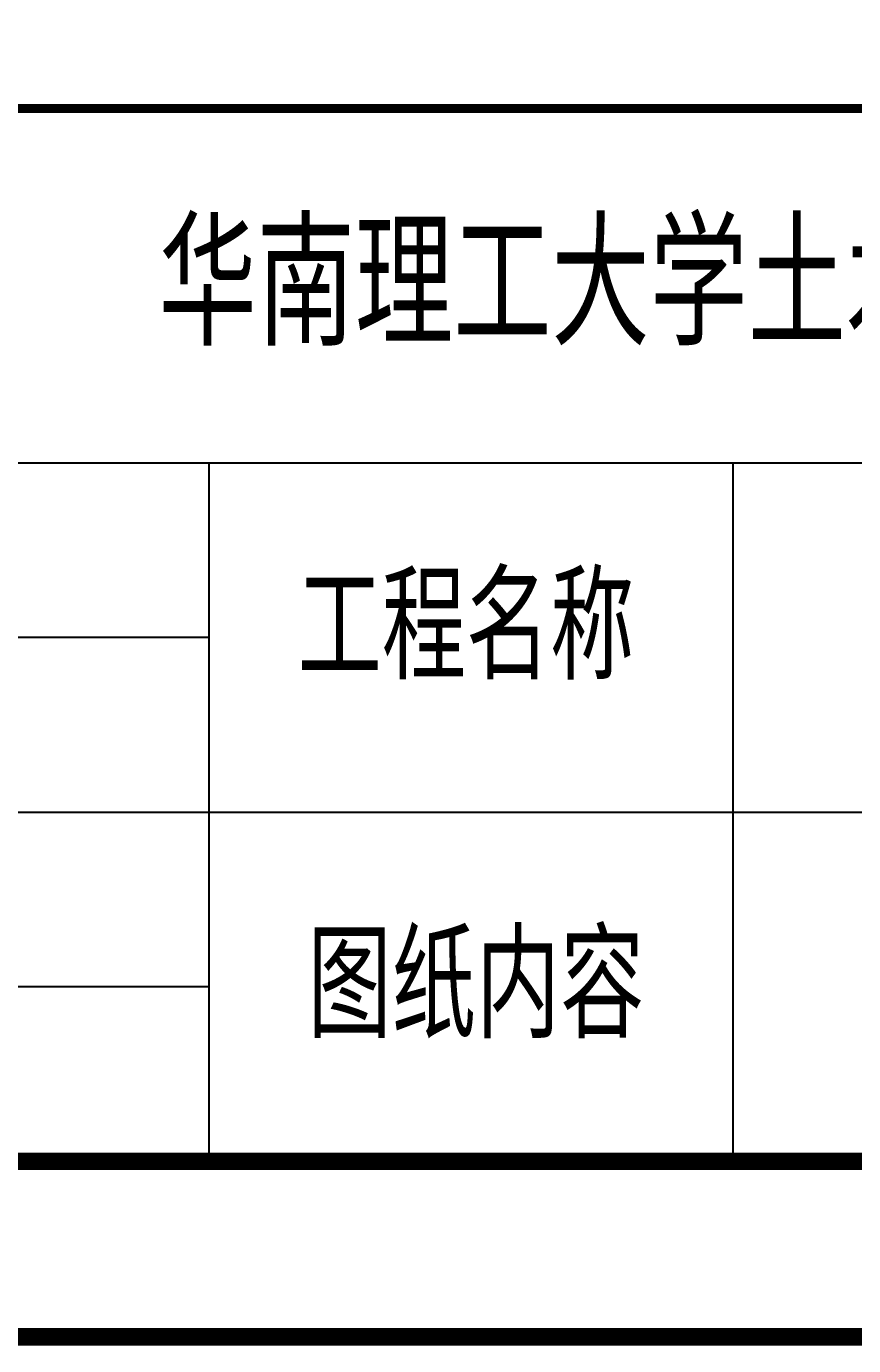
# Model space of a CAD drawing. Extents: x 31132 to 885236, y 345273 to 1212165.
# Drawn here: x 144189 to 147137, y 402430 to 407128 of the extents above; entities that cross this region are included whole.
import ezdxf

# ---------------------------------------------------------------- set-up
doc = ezdxf.new("R2010")
doc.units = 0
doc.header["$LTSCALE"] = 1000
for name, color, linetype in [('PUB_TITLE', 4, 'CONTINUOUS'), ('TEXT', 7, 'CONTINUOUS'), ('TK', 4, 'CONTINUOUS')]:
    doc.layers.add(name, color=color, linetype=linetype)
doc.styles.add('TSSD_Rein', font='tssdeng.shx', dxfattribs={"width": 0.7, "bigfont": 'hztxt.shx'})

msp = doc.modelspace()

# ---------------------------------------------------------------- linework, layer by layer
at = {"layer": 'PUB_TITLE', "color": 4}
for p, q in [((140423.37, 405573.29), (154485.87, 405573.29)), ((144839.24, 405573.29), (144839.24, 403085.82)), ((146706.3, 405573.29), (146706.3, 403085.82)), ((144839.24, 404951.42), (140423.37, 404951.42)), ((140423.37, 404329.55), (154485.87, 404329.55)), ((144839.24, 403707.69), (140423.37, 403707.69))]:
    msp.add_line(p, q, dxfattribs=at)
at = {"layer": 'PUB_TITLE', "color": 4, "const_width": 31.25}
msp.add_lwpolyline([(154485.87, 406835.82), (140423.37, 406835.82)], dxfattribs=at)
at = {"layer": 'TK', "const_width": 62.5}
for points in [[(102610.87, 402460.82), (102610.87, 439585.82), (155110.87, 439585.82), (155110.87, 402460.82)], [(105735.87, 403085.82), (105735.87, 438960.82), (154485.87, 438960.82), (154485.87, 403085.82)]]:
    msp.add_lwpolyline(points, close=True, dxfattribs=at)

# ---------------------------------------------------------------- texts
at = {"layer": 'TEXT', "style": 'TSSD_Rein', "width": 0.8}
msp.add_text('华南理工大学土木与交通学院高等钢结构课程设计', height=437.5, dxfattribs=at).set_placement((144659.89, 405991.14))
at = {"layer": 'TEXT', "lineweight": 20, "style": 'TSSD_Rein', "width": 0.8}
for s, p in [('工程名称', (145155.49, 404801.66)), ('图纸内容', (145191.1, 403524.87))]:
    msp.add_text(s, height=375, dxfattribs=at).set_placement(p)

doc.saveas('drawing.dxf')
